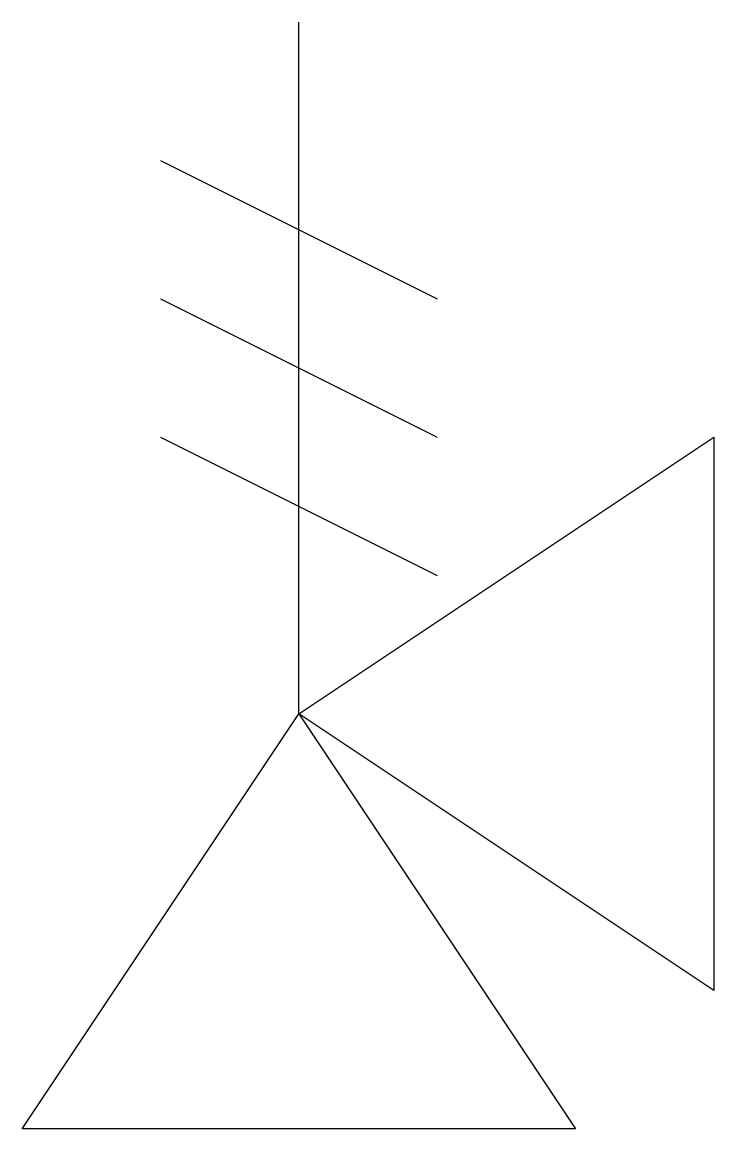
# Model space of a CAD drawing. Extents: x -1154.349 to -1154.251, y -677.358 to -677.201.
import ezdxf

# ---------------------------------------------------------------- set-up
doc = ezdxf.new("R2010")
doc.units = 0
doc.header["$LTSCALE"] = 96
doc.header["$MEASUREMENT"] = 0
doc.layers.get('0').update_dxf_attribs({"linetype": 'CONTINUOUS'})

msp = doc.modelspace()

# ---------------------------------------------------------------- linework, layer by layer
for p, q in [((-1154.30982, -677.29911), (-1154.30982, -677.20146)), ((-1154.32935, -677.22099), (-1154.29029, -677.24052)), ((-1154.32935, -677.24052), (-1154.29029, -677.26005)), ((-1154.32935, -677.26005), (-1154.29029, -677.27958)), ((-1154.30982, -677.29911), (-1154.25123, -677.26005)), ((-1154.25123, -677.26005), (-1154.25123, -677.33818)), ((-1154.34888, -677.35771), (-1154.30982, -677.29911)), ((-1154.25123, -677.33818), (-1154.30982, -677.29911)), ((-1154.30982, -677.29911), (-1154.27076, -677.35771)), ((-1154.27076, -677.35771), (-1154.34888, -677.35771))]:
    msp.add_line(p, q)

doc.saveas('drawing.dxf')
